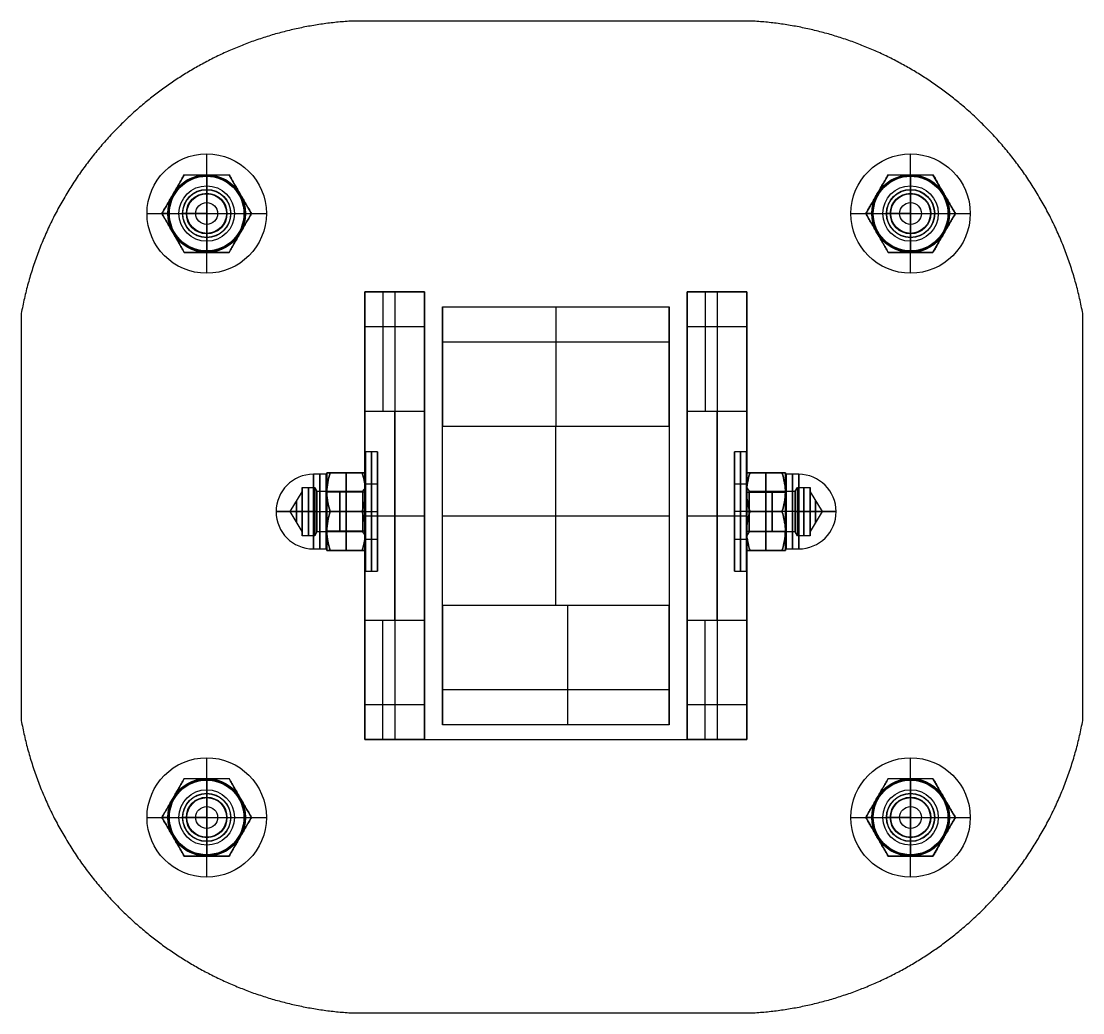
# Model space of a CAD drawing. Header units: millimetres. Extents: x -758 to 466, y 0 to 1570.
# Drawn here: x -757.8 to -579.9, y 132.2 to 298.2 of the extents above; entities that cross this region are included whole.
import ezdxf

# ---------------------------------------------------------------- set-up
doc = ezdxf.new("R2010")
doc.units = ezdxf.units.MM
doc.header["$MEASUREMENT"] = 0
for name, color, linetype, true_color in [('Domyślny', 7, 'Continuous', 0x000000), ('Warstwa 01', 7, 'Continuous', 0x4b3620), ('Warstwa 02', 254, 'Continuous', 0xbebebe)]:
    doc.layers.add(name, color=color, linetype=linetype, true_color=true_color)

# ---------------------------------------------------------------- blocks, each defined once
blk = doc.blocks.new('plain washer 10673 type snl_iso_ISO 10673-9.3-N')
at = {"layer": 'Domyślny'}
for p, q in [((2, 10), (0, 10)), ((0, 4.65), (0, 10)), ((2, 4.65), (2, 10)), ((2, 4.65), (0, 4.65)), ((0, 0, -4.65), (2, 0, -4.65)), ((2, 0, 4.65), (0, 0, 4.65)), ((2, 0, -10), (0, 0, -10)), ((0, 0, 10), (2, 0, 10)), ((0, 0, 10), (0, 0, 4.65)), ((0, 0, -4.65), (0, 0, -10)), ((2, 0, 10), (2, 0, 4.65)), ((2, 0, -4.65), (2, 0, -10)), ((2, -4.65), (0, -4.65)), ((0, -10), (0, -4.65)), ((2, -10), (2, -4.65)), ((2, -10), (0, -10))]:
    blk.add_line(p, q, dxfattribs=at)
at = {"layer": 'Domyślny', "extrusion": (1, 1.11022e-17, 1.14038e-51)}
blk.add_arc((0, 0), 10, 270, 90, dxfattribs=at)
at = {"layer": 'Domyślny', "extrusion": (1, 0, 0)}
for centre, radius, start, end in [((0, 0, 1), 10, 270, 90), ((0, 0, 2), 10, 270, 90), ((0, 0, 1), 4.65, 270, 90), ((0, 0, 2), 4.65, 270, 90), ((0, 0, 1), 4.65, 90, 270), ((0, 0, 1), 10, 90, 270), ((0, 0, 2), 4.65, 90, 270), ((0, 0, 2), 10, 90, 270)]:
    blk.add_arc(centre, radius, start, end, dxfattribs=at)
at = {"layer": 'Domyślny', "extrusion": (1, 2.38758e-17, 1.1342e-50)}
blk.add_arc((0, 0), 4.65, 270, 90, dxfattribs=at)
at = {"layer": 'Domyślny', "extrusion": (1, -2.38758e-17, -1.1342e-50)}
blk.add_arc((0, 0), 4.65, 90, 270, dxfattribs=at)
at = {"layer": 'Domyślny', "extrusion": (1, -1.11022e-17, -1.14038e-51)}
blk.add_arc((0, 0), 10, 90, 270, dxfattribs=at)
blk = doc.blocks.new('domed cap nut_din_DIN 1587 - M8 --NUC')
at = {"layer": 'Domyślny'}
for p, q in [((0, 6.5), (0.58, 7.51)), ((3.25, 7.51), (3.25, 3.75, -6.5)), ((3.25, 3.75, 6.5), (3.25, 7.51)), ((6.5, 6.5), (5.92, 7.51)), ((0, 4), (0, 6.5)), ((0, 5.63, -3.25), (6.5, 5.63, -3.25)), ((0, 5.63, 3.25), (6.5, 5.63, 3.25)), ((6.5, 6.37), (6.5, 6.5)), ((8.75, 6.25), (6.62, 6.25)), ((0, 4), (0.03, 4)), ((0.45, 3.4), (0.03, 4)), ((3.25, -3.75, -6.5), (3.25, 3.75, -6.5)), ((3.25, -3.75, 6.5), (3.25, 3.75, 6.5)), ((8.15, 3.4), (8.52, 4.04)), ((10.65, 4.04), (8.52, 4.04)), ((10.65, 3.32), (10.65, 4.04)), ((8.15, 3.4), (0.45, 3.4)), ((12.64, 0), (10.65, 3.32)), ((0.03, 0, 4), (0, 0, 4)), ((0, 0, -4), (0.03, 0, -4)), ((6.5, 0, 6.5), (0, 0, 6.5)), ((0, 0, -6.5), (0, 0, -4)), ((0, 0, 4), (0, 0, 6.5)), ((0.03, 0, -4), (0.45, 0, -3.4)), ((0.45, 0, 3.4), (0.03, 0, 4)), ((0.45, 0, -3.4), (8.15, 0, -3.4)), ((8.15, 0, 3.4), (0.45, 0, 3.4)), ((6.5, 0, -6.5), (6.5, 0, -6.37)), ((6.5, 0, 6.37), (6.5, 0, 6.5)), ((8.75, 0, -6.25), (6.62, 0, -6.25)), ((6.62, 0, 6.25), (8.75, 0, 6.25)), ((8.52, 0, 4.04), (8.15, 0, 3.4)), ((8.15, 0, -3.4), (8.52, 0, -4.04)), ((8.52, 0, -4.04), (10.65, 0, -4.04)), ((10.65, 0, 4.04), (8.52, 0, 4.04)), ((12.64, 0), (10.65, 0, 3.32)), ((10.65, 0, -3.32), (12.64, 0)), ((12.64, 0), (10.65, -3.32)), ((6.5, 0, -6.5), (0, 0, -6.5)), ((10.65, 0, -4.04), (10.65, 0, -3.32)), ((10.65, 0, 3.32), (10.65, 0, 4.04)), ((0.45, -3.4), (0.03, -4)), ((8.15, -3.4), (0.45, -3.4)), ((8.15, -3.4), (8.52, -4.04)), ((10.65, -4.04), (10.65, -3.32)), ((0, -4), (0.03, -4)), ((0, -6.5), (0, -4)), ((3.25, -3.75, -6.5), (3.25, -7.51)), ((3.25, -7.51), (3.25, -3.75, 6.5)), ((10.65, -4.04), (8.52, -4.04)), ((0, -5.63, -3.25), (6.5, -5.63, -3.25)), ((0, -5.63, 3.25), (6.5, -5.63, 3.25)), ((0, -6.5), (0.58, -7.51)), ((6.5, -6.5), (5.92, -7.51)), ((6.5, -6.5), (6.5, -6.37)), ((8.75, -6.25), (6.62, -6.25))]:
    blk.add_line(p, q, dxfattribs=at)
at = {"layer": 'Domyślny', "extrusion": (1, 1.2943e-16, 4.9106e-17)}
blk.add_arc((0, 0), 6.5, 330, 30, dxfattribs=at)
at = {"layer": 'Domyślny', "extrusion": (1, -1.70108e-16, 2.13504e-16)}
blk.add_arc((0, 0), 6.5, 270, 330, dxfattribs=at)
at = {"layer": 'Domyślny', "extrusion": (1, 4.80741e-17, 5.33761e-17)}
blk.add_arc((0, 0), 6.5, 30, 90, dxfattribs=at)
at = {"layer": 'Domyślny', "extrusion": (1, 0, 0)}
for centre, radius, start, end in [((0, 0, 6.5), 6.5, 330, 30), ((0, 0, 6.5), 6.37, 270, 90), ((0, 0, 6.5), 6.5, 30, 90), ((0, 0, 6.62), 6.25, 270, 90), ((0, 0, 7.68), 6.25, 270, 90), ((0, 0, 0.01), 4, 270, 90), ((0, 0, 0.03), 4, 270, 90), ((0, 0, 9.58), 4.04, 270, 90), ((0, 0, 10.65), 4.04, 270, 90), ((0, 0, 4.3), 3.4, 270, 90), ((0, 0, 8.15), 3.4, 270, 90), ((0, 0, 10.65), 3.32, 270, 90), ((0, 0, 11.55), 1.83, 270, 90), ((0, 0, 0.01), 4, 90, 270), ((0, 0, 0.03), 4, 90, 270), ((0, 0, 6.62), 6.25, 90, 270), ((0, 0, 10.65), 3.32, 90, 270), ((0, 0, 4.3), 3.4, 90, 270), ((0, 0, 6.5), 6.37, 90, 270), ((0, 0, 7.68), 6.25, 90, 270), ((0, 0, 8.15), 3.4, 90, 270), ((0, 0, 9.58), 4.04, 90, 270), ((0, 0, 10.65), 4.04, 90, 270), ((0, 0, 11.55), 1.83, 90, 270)]:
    blk.add_arc(centre, radius, start, end, dxfattribs=at)
at = {"layer": 'Domyślny'}
for centre, radius, start, end in [((6.62, 6.37), 0.12, 180, 270), ((8.75, 0), 6.25, 0, 90), ((8.75, 0), 6.25, 270, 0), ((6.62, -6.37), 0.12, 90, 180)]:
    blk.add_arc(centre, radius, start, end, dxfattribs=at)
at = {"layer": 'Domyślny', "extrusion": (1, 5.91681e-16, -7.51536e-16)}
blk.add_arc((0, 0, 6.5), 6.5, 270, 330, dxfattribs=at)
at = {"layer": 'Domyślny', "extrusion": (1, -4.03897e-32, 2.84217e-16)}
blk.add_arc((0, 0, 8.75), 6.25, 270, 0, dxfattribs=at)
at = {"layer": 'Domyślny', "extrusion": (1, -4.03897e-32, -2.84217e-16)}
blk.add_arc((0, 0, 8.75), 6.25, 0, 90, dxfattribs=at)
at = {"layer": 'Domyślny', "extrusion": (1, 0, 1.20371e-35)}
blk.add_arc((0, 0), 4, 270, 90, dxfattribs=at)
at = {"layer": 'Domyślny', "extrusion": (1, 0, 2.19846e-16)}
blk.add_arc((0, 0, 8.52), 4.04, 270, 90, dxfattribs=at)
at = {"layer": 'Domyślny', "extrusion": (1, -3.06944e-15, -1.15674e-44)}
blk.add_arc((0, 0, 0.45), 3.4, 270, 90, dxfattribs=at)
at = {"layer": 'Domyślny', "extrusion": (1, 0, -1.20371e-35)}
blk.add_arc((0, 0), 4, 90, 270, dxfattribs=at)
at = {"layer": 'Domyślny', "extrusion": (1, 1.59014e-16, -2.2845e-16)}
blk.add_arc((0, 0), 6.5, 90, 150, dxfattribs=at)
at = {"layer": 'Domyślny', "extrusion": (1, -1.25732e-16, -1.83614e-16)}
blk.add_arc((0, 0), 6.5, 210, 270, dxfattribs=at)
at = {"layer": 'Domyślny', "extrusion": (1, 3.06944e-15, 1.15674e-44)}
blk.add_arc((0, 0, 0.45), 3.4, 90, 270, dxfattribs=at)
at = {"layer": 'Domyślny', "extrusion": (-1.60109e-29, 1, 2.16694e-15)}
blk.add_arc((-6.62, -6.37), 0.12, 0, 90, dxfattribs=at)
at = {"layer": 'Domyślny', "extrusion": (1, -4.73345e-16, 8.19857e-16)}
blk.add_arc((0, 0, 6.5), 6.5, 90, 150, dxfattribs=at)
at = {"layer": 'Domyślny', "extrusion": (1, -3.84593e-16, -3.92848e-16)}
blk.add_arc((0, 0, 6.5), 6.5, 210, 270, dxfattribs=at)
at = {"layer": 'Domyślny', "extrusion": (3.20475e-29, 1, 2.16694e-15)}
blk.add_arc((-6.62, 6.37), 0.12, 270, 0, dxfattribs=at)
at = {"layer": 'Domyślny', "extrusion": (1, 0, -2.19846e-16)}
blk.add_arc((0, 0, 8.52), 4.04, 90, 270, dxfattribs=at)
at = {"layer": 'Domyślny', "extrusion": (1.48357e-16, 1, 2.01948e-32)}
blk.add_arc((-8.75, 0), 6.25, 180, 270, dxfattribs=at)
at = {"layer": 'Domyślny', "extrusion": (1, -6.31089e-32, 2.84217e-16)}
blk.add_arc((0, 0, 8.75), 6.25, 180, 270, dxfattribs=at)
at = {"layer": 'Domyślny', "extrusion": (1, 3.15544e-32, -2.84217e-16)}
blk.add_arc((0, 0, 8.75), 6.25, 90, 180, dxfattribs=at)
at = {"layer": 'Domyślny', "extrusion": (1.48357e-16, 1, 3.15544e-32)}
blk.add_arc((-8.75, 0), 6.25, 90, 180, dxfattribs=at)
at = {"layer": 'Domyślny', "extrusion": (1, 8.13561e-17, -4.6971e-17)}
blk.add_arc((0, 0), 6.5, 150, 210, dxfattribs=at)
at = {"layer": 'Domyślny', "extrusion": (1, -7.10017e-16, -1.36643e-16)}
blk.add_arc((0, 0, 6.5), 6.5, 150, 210, dxfattribs=at)
at = {"layer": 'Domyślny'}
for points, knots in [([(0.58, 7.51), (0.4, 7.2, -0.53), (0.26, 6.89, -1.07), (0.06, 6.26, -2.15), (0, 5.95, -2.7), (0, 5.63, -3.25)], [0.000000238, 0.000000238, 0.000000238, 0.000000238, 0.001898836, 0.001898836, 0.003797434, 0.003797434, 0.003797434, 0.003797434]), ([(0, 5.63, 3.25), (0, 5.79, 2.97), (0.01, 5.95, 2.7), (0.07, 6.26, 2.15), (0.11, 6.42, 1.88), (0.26, 6.89, 1.07), (0.4, 7.2, 0.53), (0.58, 7.51)], [0.003797434, 0.003797434, 0.003797434, 0.003797434, 0.004743184, 0.004743184, 0.005688934, 0.005688934, 0.007580434, 0.007580434, 0.007580434, 0.007580434]), ([(6.5, 5.63, -3.25), (6.5, 5.79, -2.97), (6.49, 5.95, -2.7), (6.43, 6.26, -2.15), (6.39, 6.42, -1.88), (6.24, 6.89, -1.07), (6.1, 7.2, -0.53), (5.92, 7.51)], [0.003797434, 0.003797434, 0.003797434, 0.003797434, 0.004743184, 0.004743184, 0.005688934, 0.005688934, 0.007580434, 0.007580434, 0.007580434, 0.007580434]), ([(5.92, 7.51), (6.1, 7.2, 0.53), (6.24, 6.89, 1.07), (6.44, 6.26, 2.15), (6.5, 5.95, 2.7), (6.5, 5.63, 3.25)], [0.000000238, 0.000000238, 0.000000238, 0.000000238, 0.001898836, 0.001898836, 0.003797434, 0.003797434, 0.003797434, 0.003797434]), ([(0, 5.63, -3.25), (0, 5.47, -3.53), (0.01, 5.31, -3.8), (0.07, 4.99, -4.35), (0.11, 4.84, -4.62), (0.26, 4.37, -5.43), (0.4, 4.06, -5.97), (0.58, 3.75, -6.5)], [0.003797434, 0.003797434, 0.003797434, 0.003797434, 0.004743184, 0.004743184, 0.005688934, 0.005688934, 0.007580434, 0.007580434, 0.007580434, 0.007580434]), ([(0.58, 3.75, 6.5), (0.4, 4.06, 5.97), (0.26, 4.37, 5.43), (0.06, 4.99, 4.35), (0, 5.31, 3.8), (0, 5.63, 3.25)], [0.000000238, 0.000000238, 0.000000238, 0.000000238, 0.001898836, 0.001898836, 0.003797434, 0.003797434, 0.003797434, 0.003797434]), ([(5.92, 3.75, -6.5), (6.1, 4.06, -5.97), (6.24, 4.37, -5.43), (6.44, 4.99, -4.35), (6.5, 5.31, -3.8), (6.5, 5.63, -3.25)], [0.000000238, 0.000000238, 0.000000238, 0.000000238, 0.001898836, 0.001898836, 0.003797434, 0.003797434, 0.003797434, 0.003797434]), ([(6.5, 5.63, 3.25), (6.5, 5.47, 3.53), (6.49, 5.31, 3.8), (6.43, 4.99, 4.35), (6.39, 4.84, 4.62), (6.24, 4.37, 5.43), (6.1, 4.06, 5.97), (5.92, 3.75, 6.5)], [0.003797434, 0.003797434, 0.003797434, 0.003797434, 0.004743184, 0.004743184, 0.005688934, 0.005688934, 0.007580434, 0.007580434, 0.007580434, 0.007580434]), ([(0, 0, -6.5), (0, 0.63, -6.5), (0.06, 1.28, -6.5), (0.26, 2.53, -6.5), (0.41, 3.15, -6.5), (0.58, 3.75, -6.5)], [0.010589502, 0.010589502, 0.010589502, 0.010589502, 0.012489456, 0.012489456, 0.01438941, 0.01438941, 0.01438941, 0.01438941]), ([(0, 0, 6.5), (0, 0.63, 6.5), (0.06, 1.28, 6.5), (0.26, 2.53, 6.5), (0.41, 3.15, 6.5), (0.58, 3.75, 6.5)], [0.010589502, 0.010589502, 0.010589502, 0.010589502, 0.012489456, 0.012489456, 0.01438941, 0.01438941, 0.01438941, 0.01438941]), ([(6.5, 0, -6.5), (6.5, 0.63, -6.5), (6.44, 1.28, -6.5), (6.24, 2.53, -6.5), (6.09, 3.15, -6.5), (5.92, 3.75, -6.5)], [-0.020496331, -0.020496331, -0.020496331, -0.020496331, -0.018594718, -0.018594718, -0.016693105, -0.016693105, -0.016693105, -0.016693105]), ([(5.92, 3.75, 6.5), (6.09, 3.15, 6.5), (6.24, 2.53, 6.5), (6.44, 1.28, 6.5), (6.5, 0.63, 6.5), (6.5, 0, 6.5)], [0.016693105, 0.016693105, 0.016693105, 0.016693105, 0.018594718, 0.018594718, 0.020496331, 0.020496331, 0.020496331, 0.020496331]), ([(0.58, -3.75, 6.5), (0.4, -3.14, 6.5), (0.26, -2.52, 6.5), (0.05, -1.26, 6.5), (0, -0.63, 6.5), (0, 0, 6.5)], [0.006792069, 0.006792069, 0.006792069, 0.006792069, 0.008690786, 0.008690786, 0.010589502, 0.010589502, 0.010589502, 0.010589502]), ([(5.92, -3.75, -6.5), (6.1, -3.14, -6.5), (6.24, -2.52, -6.5), (6.45, -1.26, -6.5), (6.5, -0.63, -6.5), (6.5, 0, -6.5)], [-0.024297078, -0.024297078, -0.024297078, -0.024297078, -0.022396704, -0.022396704, -0.020496331, -0.020496331, -0.020496331, -0.020496331]), ([(0.58, -3.75, -6.5), (0.4, -3.14, -6.5), (0.26, -2.52, -6.5), (0.05, -1.26, -6.5), (0, -0.63, -6.5), (0, 0, -6.5)], [0.006792069, 0.006792069, 0.006792069, 0.006792069, 0.008690786, 0.008690786, 0.010589502, 0.010589502, 0.010589502, 0.010589502]), ([(6.5, 0, 6.5), (6.5, -0.63, 6.5), (6.45, -1.26, 6.5), (6.24, -2.52, 6.5), (6.1, -3.14, 6.5), (5.92, -3.75, 6.5)], [0.020496331, 0.020496331, 0.020496331, 0.020496331, 0.022396704, 0.022396704, 0.024297078, 0.024297078, 0.024297078, 0.024297078]), ([(0.58, -3.75, -6.5), (0.4, -4.06, -5.97), (0.26, -4.37, -5.43), (0.06, -4.99, -4.35), (0, -5.31, -3.8), (0, -5.63, -3.25)], [0.000000238, 0.000000238, 0.000000238, 0.000000238, 0.001898836, 0.001898836, 0.003797434, 0.003797434, 0.003797434, 0.003797434]), ([(0, -5.63, 3.25), (0, -5.47, 3.53), (0.01, -5.31, 3.8), (0.07, -4.99, 4.35), (0.11, -4.84, 4.62), (0.26, -4.37, 5.43), (0.4, -4.06, 5.97), (0.58, -3.75, 6.5)], [0.003797434, 0.003797434, 0.003797434, 0.003797434, 0.004743184, 0.004743184, 0.005688934, 0.005688934, 0.007580434, 0.007580434, 0.007580434, 0.007580434]), ([(6.5, -5.63, -3.25), (6.5, -5.47, -3.53), (6.49, -5.31, -3.8), (6.43, -4.99, -4.35), (6.39, -4.84, -4.62), (6.24, -4.37, -5.43), (6.1, -4.06, -5.97), (5.92, -3.75, -6.5)], [0.003797434, 0.003797434, 0.003797434, 0.003797434, 0.004743184, 0.004743184, 0.005688934, 0.005688934, 0.007580434, 0.007580434, 0.007580434, 0.007580434]), ([(5.92, -3.75, 6.5), (6.1, -4.06, 5.97), (6.24, -4.37, 5.43), (6.44, -4.99, 4.35), (6.5, -5.31, 3.8), (6.5, -5.63, 3.25)], [0.000000238, 0.000000238, 0.000000238, 0.000000238, 0.001898836, 0.001898836, 0.003797434, 0.003797434, 0.003797434, 0.003797434]), ([(0, -5.63, -3.25), (0, -5.79, -2.97), (0.01, -5.95, -2.7), (0.07, -6.26, -2.15), (0.11, -6.42, -1.88), (0.26, -6.89, -1.07), (0.4, -7.2, -0.53), (0.58, -7.51)], [0.003797434, 0.003797434, 0.003797434, 0.003797434, 0.004743184, 0.004743184, 0.005688934, 0.005688934, 0.007580434, 0.007580434, 0.007580434, 0.007580434]), ([(0.58, -7.51), (0.4, -7.2, 0.53), (0.26, -6.89, 1.07), (0.06, -6.26, 2.15), (0, -5.95, 2.7), (0, -5.63, 3.25)], [0.000000238, 0.000000238, 0.000000238, 0.000000238, 0.001898836, 0.001898836, 0.003797434, 0.003797434, 0.003797434, 0.003797434]), ([(5.92, -7.51), (6.1, -7.2, -0.53), (6.24, -6.89, -1.07), (6.44, -6.26, -2.15), (6.5, -5.95, -2.7), (6.5, -5.63, -3.25)], [0.000000238, 0.000000238, 0.000000238, 0.000000238, 0.001898836, 0.001898836, 0.003797434, 0.003797434, 0.003797434, 0.003797434]), ([(6.5, -5.63, 3.25), (6.5, -5.79, 2.97), (6.49, -5.95, 2.7), (6.43, -6.26, 2.15), (6.39, -6.42, 1.88), (6.24, -6.89, 1.07), (6.1, -7.2, 0.53), (5.92, -7.51)], [0.003797434, 0.003797434, 0.003797434, 0.003797434, 0.004743184, 0.004743184, 0.005688934, 0.005688934, 0.007580434, 0.007580434, 0.007580434, 0.007580434])]:
    blk.add_open_spline(points, degree=3, knots=knots, dxfattribs=at)
for points in [[(5.92, 7.51), (3.25, 7.51), (0.58, 7.51)], [(0.58, 3.75, -6.5), (3.25, 3.75, -6.5), (5.92, 3.75, -6.5)], [(0.58, 3.75, 6.5), (3.25, 3.75, 6.5), (5.92, 3.75, 6.5)], [(5.92, -3.75, -6.5), (3.25, -3.75, -6.5), (0.58, -3.75, -6.5)], [(0.58, -3.75, 6.5), (3.25, -3.75, 6.5), (5.92, -3.75, 6.5)], [(0.58, -7.51), (3.25, -7.51), (5.92, -7.51)]]:
    blk.add_open_spline(points, degree=2, dxfattribs=at)

msp = doc.modelspace()

# ---------------------------------------------------------------- linework, layer by layer
at = {"layer": 'Domyślny'}
for p, q in [((-690.23, 252.91, -204.88), (-700.23, 252.91, -204.88)), ((-690.23, 252.91, 495.12), (-700.23, 252.91, 495.12)), ((-700.23, 252.91, 155.12), (-690.23, 252.91, 155.12)), ((-636.23, 252.91, -204.88), (-646.23, 252.91, -204.88)), ((-636.23, 252.91, 495.12), (-646.23, 252.91, 495.12)), ((-646.23, 252.91, 155.12), (-636.23, 252.91, 155.12)), ((-690.23, 232.91, 515.12), (-700.23, 232.91, 515.12)), ((-636.23, 232.91, 515.12), (-646.23, 232.91, 515.12)), ((-700.23, 215.42, -204.88), (-690.23, 215.42, -204.88)), ((-700.23, 215.42, 515.12), (-690.23, 215.42, 515.12)), ((-646.23, 215.42, -204.88), (-636.23, 215.42, -204.88)), ((-646.23, 215.42, 515.12), (-636.23, 215.42, 515.12)), ((-700.23, 197.93, 515.12), (-690.23, 197.93, 515.12)), ((-646.23, 197.93, 515.12), (-636.23, 197.93, 515.12)), ((-690.23, 177.93, -204.88), (-700.23, 177.93, -204.88)), ((-700.23, 177.93, 495.12), (-690.23, 177.93, 495.12)), ((-700.23, 177.93, 155.12), (-690.23, 177.93, 155.12)), ((-636.23, 177.93, -204.88), (-646.23, 177.93, -204.88)), ((-646.23, 177.93, 495.12), (-636.23, 177.93, 495.12)), ((-646.23, 177.93, 155.12), (-636.23, 177.93, 155.12))]:
    msp.add_line(p, q, dxfattribs=at)
for points in [[(-634.84, 298.25), (-702.94, 298.25)], [(-757.84, 249.3), (-757.84, 181.14)], [(-579.94, 181.14), (-579.94, 249.3)], [(-700.23, 177.93), (-636.23, 177.93)], [(-702.94, 132.19), (-634.84, 132.19)]]:
    msp.add_lwpolyline(points, dxfattribs=at)
for points, weights, knots in [([(-702.94, 298.25, -214.88), (-722.44, 296.91, -214.88), (-737.4, 284.35, -214.88), (-753.92, 270.5, -214.88), (-757.84, 249.3, -214.88)], [0.96211129693, 0.932669143567, 0.999999933881, 0.926225673347, 0.968632719777], [362.090659, 362.090659, 362.090659, 399.718468, 399.718468, 440.947209, 440.947209, 440.947209]), ([(-702.94, 298.25, -214.88), (-722.44, 296.91, -214.88), (-737.4, 284.35, -214.88), (-753.92, 270.5, -214.88), (-757.84, 249.3, -214.88)], [1, 0.969398391374, 1.03938072141, 0.962701172206, 1.00677824163], [362.090659, 362.090659, 362.090659, 399.718468, 399.718468, 440.947209, 440.947209, 440.947209]), ([(-702.94, 298.25, -204.88), (-722.44, 296.91, -204.88), (-737.4, 284.35, -204.88), (-753.92, 270.5, -204.88), (-757.84, 249.3, -204.88)], [1, 0.969398391374, 1.03938072141, 0.962701172206, 1.00677824163], [362.090659, 362.090659, 362.090659, 399.718468, 399.718468, 440.947209, 440.947209, 440.947209]), ([(-579.94, 249.3, -214.88), (-583.86, 270.5, -214.88), (-600.38, 284.35, -214.88), (-615.34, 296.91, -214.88), (-634.84, 298.25, -214.88)], [0.968632719777, 0.926225673347, 0.999999933881, 0.932669143567, 0.96211129693], [215.126143, 215.126143, 215.126143, 256.354884, 256.354884, 293.982692, 293.982692, 293.982692]), ([(-579.94, 249.3, -214.88), (-583.86, 270.5, -214.88), (-600.38, 284.35, -214.88), (-615.34, 296.91, -214.88), (-634.84, 298.25, -214.88)], [1.00677824163, 0.962701172206, 1.03938072141, 0.969398391374, 1], [215.126143, 215.126143, 215.126143, 256.354884, 256.354884, 293.982692, 293.982692, 293.982692]), ([(-579.94, 249.3, -204.88), (-583.86, 270.5, -204.88), (-600.38, 284.35, -204.88), (-615.34, 296.91, -204.88), (-634.84, 298.25, -204.88)], [1.00677824163, 0.962701172206, 1.03938072141, 0.969398391374, 1], [215.126143, 215.126143, 215.126143, 256.354884, 256.354884, 293.982692, 293.982692, 293.982692]), ([(-757.84, 181.14, -214.88), (-753.92, 159.94, -214.88), (-737.4, 146.08, -214.88), (-722.44, 133.52, -214.88), (-702.94, 132.19, -214.88)], [0.968632719777, 0.926225673347, 0.999999933881, 0.932669143567, 0.96211129693], [509.108834, 509.108834, 509.108834, 550.337575, 550.337575, 587.965383, 587.965383, 587.965383]), ([(-757.84, 181.14, -214.88), (-753.92, 159.94, -214.88), (-737.4, 146.08, -214.88), (-722.44, 133.52, -214.88), (-702.94, 132.19, -214.88)], [1.00677824163, 0.962701172206, 1.03938072141, 0.969398391374, 1], [509.108834, 509.108834, 509.108834, 550.337575, 550.337575, 587.965383, 587.965383, 587.965383]), ([(-757.84, 181.14, -204.88), (-753.92, 159.94, -204.88), (-737.4, 146.08, -204.88), (-722.44, 133.52, -204.88), (-702.94, 132.19, -204.88)], [1.00677824163, 0.962701172206, 1.03938072141, 0.969398391374, 1], [509.108834, 509.108834, 509.108834, 550.337575, 550.337575, 587.965383, 587.965383, 587.965383]), ([(-634.84, 132.19, -214.88), (-615.34, 133.52, -214.88), (-600.38, 146.08, -214.88), (-583.86, 159.94, -214.88), (-579.94, 181.14, -214.88)], [0.96211129693, 0.932669143567, 0.999999933881, 0.926225673347, 0.968632719777], [68.107968, 68.107968, 68.107968, 105.735776, 105.735776, 146.964517, 146.964517, 146.964517]), ([(-634.84, 132.19, -214.88), (-615.34, 133.52, -214.88), (-600.38, 146.08, -214.88), (-583.86, 159.94, -214.88), (-579.94, 181.14, -214.88)], [1, 0.969398391374, 1.03938072141, 0.962701172206, 1.00677824163], [68.107968, 68.107968, 68.107968, 105.735776, 105.735776, 146.964517, 146.964517, 146.964517]), ([(-634.84, 132.19, -204.88), (-615.34, 133.52, -204.88), (-600.38, 146.08, -204.88), (-583.86, 159.94, -204.88), (-579.94, 181.14, -204.88)], [1, 0.969398391374, 1.03938072141, 0.962701172206, 1.00677824163], [68.107968, 68.107968, 68.107968, 105.735776, 105.735776, 146.964517, 146.964517, 146.964517])]:
    msp.add_rational_spline(points, weights, degree=2, knots=knots, dxfattribs=at)
for points in [[(-634.84, 298.25, -214.88), (-668.89, 298.25, -214.88), (-702.94, 298.25, -214.88)], [(-702.94, 298.25, -214.88), (-702.94, 298.25, -209.88), (-702.94, 298.25, -204.88)], [(-634.84, 298.25, -204.88), (-668.89, 298.25, -204.88), (-702.94, 298.25, -204.88)], [(-634.84, 298.25, -214.88), (-634.84, 298.25, -209.88), (-634.84, 298.25, -204.88)], [(-700.23, 177.93, -204.88), (-700.23, 215.42, -204.88), (-700.23, 252.91, -204.88)], [(-700.23, 252.91, -204.88), (-700.23, 252.91, 145.12), (-700.23, 252.91, 495.12)], [(-700.23, 177.93, 155.12), (-700.23, 215.42, 155.12), (-700.23, 252.91, 155.12)], [(-695.23, 252.91, -204.88), (-695.23, 215.42, -204.88), (-695.23, 177.93, -204.88)], [(-695.23, 252.91, 495.12), (-695.23, 252.91, 145.12), (-695.23, 252.91, -204.88)], [(-690.23, 177.93, -204.88), (-690.23, 215.42, -204.88), (-690.23, 252.91, -204.88)], [(-690.23, 252.91, -204.88), (-690.23, 252.91, 145.12), (-690.23, 252.91, 495.12)], [(-690.23, 177.93, 155.12), (-690.23, 215.42, 155.12), (-690.23, 252.91, 155.12)], [(-646.23, 177.93, -204.88), (-646.23, 215.42, -204.88), (-646.23, 252.91, -204.88)], [(-646.23, 252.91, -204.88), (-646.23, 252.91, 145.12), (-646.23, 252.91, 495.12)], [(-646.23, 177.93, 155.12), (-646.23, 215.42, 155.12), (-646.23, 252.91, 155.12)], [(-641.23, 252.91, -204.88), (-641.23, 215.42, -204.88), (-641.23, 177.93, -204.88)], [(-641.23, 252.91, 495.12), (-641.23, 252.91, 145.12), (-641.23, 252.91, -204.88)], [(-636.23, 177.93, -204.88), (-636.23, 215.42, -204.88), (-636.23, 252.91, -204.88)], [(-636.23, 252.91, -204.88), (-636.23, 252.91, 145.12), (-636.23, 252.91, 495.12)], [(-636.23, 177.93, 155.12), (-636.23, 215.42, 155.12), (-636.23, 252.91, 155.12)], [(-757.84, 249.3, -214.88), (-757.84, 249.3, -209.88), (-757.84, 249.3, -204.88)], [(-757.84, 249.3, -214.88), (-757.84, 215.22, -214.88), (-757.84, 181.14, -214.88)], [(-757.84, 249.3, -204.88), (-757.84, 215.22, -204.88), (-757.84, 181.14, -204.88)], [(-579.94, 181.14, -214.88), (-579.94, 215.22, -214.88), (-579.94, 249.3, -214.88)], [(-579.94, 249.3, -214.88), (-579.94, 249.3, -209.88), (-579.94, 249.3, -204.88)], [(-579.94, 181.14, -204.88), (-579.94, 215.22, -204.88), (-579.94, 249.3, -204.88)], [(-690.23, 247.06, 509.26), (-695.23, 247.06, 509.26), (-700.23, 247.06, 509.26)], [(-636.23, 247.06, 509.26), (-641.23, 247.06, 509.26), (-646.23, 247.06, 509.26)], [(-700.23, 232.91, 515.12), (-700.23, 215.42, 515.12), (-700.23, 197.93, 515.12)], [(-695.23, 197.93, 515.12), (-695.23, 215.42, 515.12), (-695.23, 232.91, 515.12)], [(-690.23, 232.91, 515.12), (-690.23, 215.42, 515.12), (-690.23, 197.93, 515.12)], [(-646.23, 232.91, 515.12), (-646.23, 215.42, 515.12), (-646.23, 197.93, 515.12)], [(-641.23, 197.93, 515.12), (-641.23, 215.42, 515.12), (-641.23, 232.91, 515.12)], [(-636.23, 232.91, 515.12), (-636.23, 215.42, 515.12), (-636.23, 197.93, 515.12)], [(-700.23, 215.42, 515.12), (-700.23, 215.42, 155.12), (-700.23, 215.42, -204.88)], [(-690.23, 215.42, 515.12), (-690.23, 215.42, 155.12), (-690.23, 215.42, -204.88)], [(-646.23, 215.42, 515.12), (-646.23, 215.42, 155.12), (-646.23, 215.42, -204.88)], [(-636.23, 215.42, 515.12), (-636.23, 215.42, 155.12), (-636.23, 215.42, -204.88)], [(-700.23, 183.79, 509.26), (-695.23, 183.79, 509.26), (-690.23, 183.79, 509.26)], [(-646.23, 183.79, 509.26), (-641.23, 183.79, 509.26), (-636.23, 183.79, 509.26)], [(-757.84, 181.14, -214.88), (-757.84, 181.14, -209.88), (-757.84, 181.14, -204.88)], [(-579.94, 181.14, -214.88), (-579.94, 181.14, -209.88), (-579.94, 181.14, -204.88)], [(-700.23, 177.93, 495.12), (-700.23, 177.93, 145.12), (-700.23, 177.93, -204.88)], [(-695.23, 177.93, -204.88), (-695.23, 177.93, 145.12), (-695.23, 177.93, 495.12)], [(-690.23, 177.93, 495.12), (-690.23, 177.93, 145.12), (-690.23, 177.93, -204.88)], [(-646.23, 177.93, 495.12), (-646.23, 177.93, 145.12), (-646.23, 177.93, -204.88)], [(-641.23, 177.93, -204.88), (-641.23, 177.93, 145.12), (-641.23, 177.93, 495.12)], [(-636.23, 177.93, 495.12), (-636.23, 177.93, 145.12), (-636.23, 177.93, -204.88)], [(-702.94, 132.19, -214.88), (-668.89, 132.19, -214.88), (-634.84, 132.19, -214.88)], [(-702.94, 132.19, -204.88), (-668.89, 132.19, -204.88), (-634.84, 132.19, -204.88)], [(-702.94, 132.19, -214.88), (-702.94, 132.19, -209.88), (-702.94, 132.19, -204.88)], [(-634.84, 132.19, -214.88), (-634.84, 132.19, -209.88), (-634.84, 132.19, -204.88)]]:
    msp.add_open_spline(points, degree=2, dxfattribs=at)
for points in [[(-700.23, 252.91, 495.12), (-700.23, 252.91, 515.12), (-700.23, 232.91, 515.12)], [(-697.23, 252.91, 495.12), (-697.23, 252.91, 515.12), (-697.23, 232.91, 515.12)], [(-690.23, 252.91, 495.12), (-690.23, 252.91, 515.12), (-690.23, 232.91, 515.12)], [(-646.23, 252.91, 495.12), (-646.23, 252.91, 515.12), (-646.23, 232.91, 515.12)], [(-643.23, 252.91, 495.12), (-643.23, 252.91, 515.12), (-643.23, 232.91, 515.12)], [(-636.23, 252.91, 495.12), (-636.23, 252.91, 515.12), (-636.23, 232.91, 515.12)], [(-700.23, 197.93, 515.12), (-700.23, 177.93, 515.12), (-700.23, 177.93, 495.12)], [(-697.23, 177.93, 495.12), (-697.23, 177.93, 515.12), (-697.23, 197.93, 515.12)], [(-690.23, 197.93, 515.12), (-690.23, 177.93, 515.12), (-690.23, 177.93, 495.12)], [(-646.23, 197.93, 515.12), (-646.23, 177.93, 515.12), (-646.23, 177.93, 495.12)], [(-643.23, 177.93, 495.12), (-643.23, 177.93, 515.12), (-643.23, 197.93, 515.12)], [(-636.23, 197.93, 515.12), (-636.23, 177.93, 515.12), (-636.23, 177.93, 495.12)]]:
    msp.add_rational_spline(points, [1, 0.707106781187, 1], degree=2, dxfattribs=at)
at = {"layer": 'Warstwa 01'}
for p, q in [((-687.23, 230.42, 515.12), (-649.23, 230.42, 515.12)), ((-687.23, 230.42, 415.12), (-649.23, 230.42, 415.12)), ((-668.23, 200.42, 515.12), (-668.23, 230.42, 515.12)), ((-668.23, 200.42, 415.12), (-668.23, 230.42, 415.12)), ((-687.23, 215.42, 515.12), (-649.23, 215.42, 515.12)), ((-687.23, 215.42, 415.12), (-649.23, 215.42, 415.12)), ((-649.23, 200.42, 515.12), (-687.23, 200.42, 515.12)), ((-649.23, 200.42, 415.12), (-687.23, 200.42, 415.12))]:
    msp.add_line(p, q, dxfattribs=at)
for points in [[(-687.23, 250.42, 495.12), (-687.23, 250.42, 465.12), (-687.23, 250.42, 435.12)], [(-687.23, 250.42, 495.12), (-668.23, 250.42, 495.12), (-649.23, 250.42, 495.12)], [(-687.23, 250.42, 435.12), (-668.23, 250.42, 435.12), (-649.23, 250.42, 435.12)], [(-687.23, 180.42, 465.12), (-687.23, 215.42, 465.12), (-687.23, 250.42, 465.12)], [(-687.23, 250.42, 465.12), (-668.23, 250.42, 465.12), (-649.23, 250.42, 465.12)], [(-668.23, 250.42, 495.12), (-668.23, 250.42, 465.12), (-668.23, 250.42, 435.12)], [(-649.23, 250.42, 495.12), (-649.23, 250.42, 465.12), (-649.23, 250.42, 435.12)], [(-649.23, 250.42, 465.12), (-649.23, 215.42, 465.12), (-649.23, 180.42, 465.12)], [(-687.23, 244.57, 509.26), (-668.23, 244.57, 509.26), (-649.23, 244.57, 509.26)], [(-687.23, 244.57, 420.98), (-668.23, 244.57, 420.98), (-649.23, 244.57, 420.98)], [(-687.23, 200.42, 515.12), (-687.23, 215.42, 515.12), (-687.23, 230.42, 515.12)], [(-687.23, 200.42, 415.12), (-687.23, 215.42, 415.12), (-687.23, 230.42, 415.12)], [(-649.23, 230.42, 515.12), (-649.23, 215.42, 515.12), (-649.23, 200.42, 515.12)], [(-649.23, 230.42, 415.12), (-649.23, 215.42, 415.12), (-649.23, 200.42, 415.12)], [(-687.23, 215.42, 515.12), (-687.23, 215.42, 465.12), (-687.23, 215.42, 415.12)], [(-649.23, 215.46, 515.12), (-649.23, 215.46, 465.12), (-649.23, 215.46, 415.12)], [(-649.23, 186.28, 509.26), (-668.23, 186.28, 509.26), (-687.23, 186.28, 509.26)], [(-649.23, 186.28, 420.98), (-668.23, 186.28, 420.98), (-687.23, 186.28, 420.98)], [(-687.23, 180.42, 495.12), (-687.23, 180.42, 465.12), (-687.23, 180.42, 435.12)], [(-649.23, 180.42, 435.12), (-668.23, 180.42, 435.12), (-687.23, 180.42, 435.12)], [(-649.23, 180.42, 495.12), (-668.23, 180.42, 495.12), (-687.23, 180.42, 495.12)], [(-649.23, 180.42, 465.12), (-668.23, 180.42, 465.12), (-687.23, 180.42, 465.12)], [(-668.23, 180.42, 495.12), (-668.23, 180.42, 465.12), (-668.23, 180.42, 435.12)], [(-649.23, 180.42, 495.12), (-649.23, 180.42, 465.12), (-649.23, 180.42, 435.12)]]:
    msp.add_open_spline(points, degree=2, dxfattribs=at)
for points, weights in [([(-687.23, 230.42, 515.12), (-687.23, 250.42, 515.12), (-687.23, 250.42, 495.12)], [1, 0.707106781186, 1]), ([(-687.23, 250.42, 435.12), (-687.23, 250.42, 415.12), (-687.23, 230.42, 415.12)], [1, 0.707106781187, 1]), ([(-668.23, 250.42, 495.12), (-668.23, 250.42, 515.12), (-668.23, 230.42, 515.12)], [1, 0.707106781186, 1]), ([(-668.23, 250.42, 435.12), (-668.23, 250.42, 415.12), (-668.23, 230.42, 415.12)], [1, 0.707106781187, 1]), ([(-649.23, 250.42, 495.12), (-649.23, 250.42, 515.12), (-649.23, 230.42, 515.12)], [1, 0.707106781186, 1]), ([(-649.23, 230.42, 415.12), (-649.23, 250.42, 415.12), (-649.23, 250.42, 435.12)], [1, 0.707106781187, 1]), ([(-687.23, 180.42, 495.12), (-687.23, 180.42, 515.12), (-687.23, 200.42, 515.12)], [1, 0.707106781187, 1]), ([(-687.23, 200.42, 415.12), (-687.23, 180.42, 415.12), (-687.23, 180.42, 435.12)], [1, 0.707106781187, 1]), ([(-666.23, 180.42, 495.12), (-666.23, 180.42, 515.12), (-666.23, 200.42, 515.12)], [1, 0.707106781187, 1]), ([(-666.23, 180.42, 435.12), (-666.23, 180.42, 415.12), (-666.23, 200.42, 415.12)], [1, 0.707106781187, 1]), ([(-649.23, 200.42, 515.12), (-649.23, 180.42, 515.12), (-649.23, 180.42, 495.12)], [1, 0.707106781187, 1]), ([(-649.23, 180.42, 435.12), (-649.23, 180.42, 415.12), (-649.23, 200.42, 415.12)], [1, 0.707106781187, 1])]:
    msp.add_rational_spline(points, weights, degree=2, dxfattribs=at)
at = {"layer": 'Warstwa 02'}
msp.add_open_spline([(-700.23, 177.93, -204.88), (-700.23, 215.42, -204.88), (-700.23, 252.91, -204.88)], degree=2, dxfattribs=at)

# ---------------------------------------------------------------- block references
at = {"layer": 'Warstwa 02', "extrusion": (0, -1, 0), "xscale": -1}
for name, p, rotation in [('plain washer 10673 type snl_iso_ISO 10673-9.3-N', (-726.76, -204.86, -266.04), 270.0000000000002), ('plain washer 10673 type snl_iso_ISO 10673-9.3-N', (-608.8, -204.86, -266.04), 270.0000000000002), ('domed cap nut_din_DIN 1587 - M8 --NUC', (-726.76, -202.86, -266.04), 270.0000000000002), ('domed cap nut_din_DIN 1587 - M8 --NUC', (-608.8, -202.86, -266.04), 270.0000000000002), ('plain washer 10673 type snl_iso_ISO 10673-9.3-N', (-638.28, 491.59, -216.12), 180.0000000000001), ('plain washer 10673 type snl_iso_ISO 10673-9.3-N', (-638.28, 444.72, -216.12), 180.0000000000001), ('domed cap nut_din_DIN 1587 - M8 --NUC', (-636.28, 491.59, -216.12), 180.0000000000001), ('domed cap nut_din_DIN 1587 - M8 --NUC', (-636.28, 444.72, -216.12), 180.0000000000001), ('plain washer 10673 type snl_iso_ISO 10673-9.3-N', (-726.76, -204.86, -164.9), 270.0000000000002), ('plain washer 10673 type snl_iso_ISO 10673-9.3-N', (-608.8, -204.86, -164.9), 270.0000000000002), ('domed cap nut_din_DIN 1587 - M8 --NUC', (-726.76, -202.86, -164.9), 270.0000000000002), ('domed cap nut_din_DIN 1587 - M8 --NUC', (-608.8, -202.86, -164.9), 270.0000000000002)]:
    msp.add_blockref(name, p, dxfattribs=dict(at, rotation=rotation))
at = {"layer": 'Warstwa 02', "extrusion": (0, 1, 0), "xscale": -1, "rotation": 180.0000000000001}
for name, p in [('plain washer 10673 type snl_iso_ISO 10673-9.3-N', (698.13, 491.59, 216.12)), ('plain washer 10673 type snl_iso_ISO 10673-9.3-N', (698.13, 444.72, 216.12)), ('domed cap nut_din_DIN 1587 - M8 --NUC', (700.13, 491.59, 216.12)), ('domed cap nut_din_DIN 1587 - M8 --NUC', (700.13, 444.72, 216.12))]:
    msp.add_blockref(name, p, dxfattribs=at)

doc.saveas('drawing.dxf')
